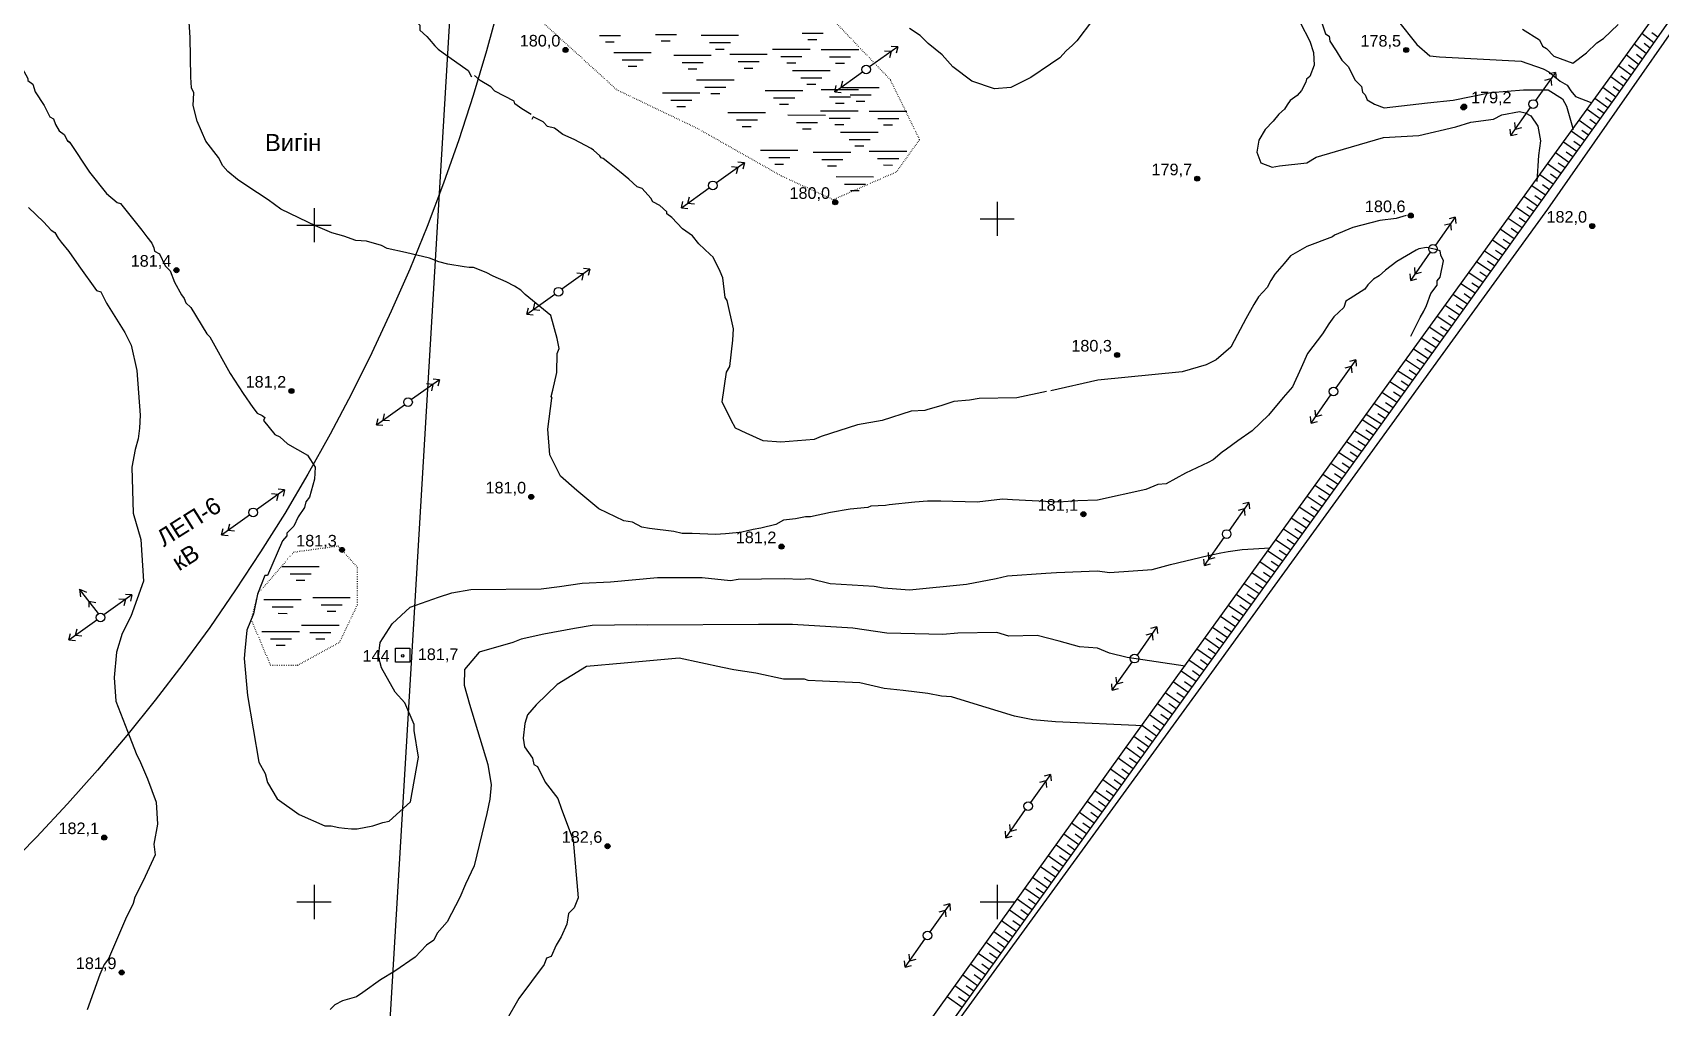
# Model space of a CAD drawing. Header units: millimetres. Extents: x 6127 to 9314, y 4730 to 7085.
# Drawn here: x 7517.6 to 7994.2, y 5369.1 to 5654.5 of the extents above; entities that cross this region are included whole.
import ezdxf

# ---------------------------------------------------------------- set-up
doc = ezdxf.new("R2010")
doc.units = ezdxf.units.MM
doc.header["$LTSCALE"] = 0.7
doc.linetypes.add('ACAD_ISO07W100', pattern=[3, 0, -3])
for name, color, linetype in [('болото', 84, 'Continuous'), ('відм', 14, 'Continuous'), ('горизонталі', 22, 'Continuous'), ('Откос', 7, 'Continuous'), ('чорн', 255, 'Continuous')]:
    doc.layers.add(name, color=color, linetype=linetype)
doc.styles.get("Standard").update_dxf_attribs({"font": 'arial.ttf'})

# ---------------------------------------------------------------- blocks, each defined once
blk = doc.blocks.new('1')
at = {"layer": 'чорн', "color": 7, "ltscale": 0.2, "transparency": 33554687}
for p, q in [((5601.51, 1990.78), (5598.6, 1986.67)), ((5594.99, 1981.51), (5597.87, 1985.63))]:
    blk.add_line(p, q, dxfattribs=at)
for points in [[(5601.51, 1990.78), (5600.59, 1990.54)], [(5601.51, 1990.78), (5601.59, 1989.83)], [(5600.83, 1989.82), (5599.91, 1989.58)], [(5600.83, 1989.82), (5600.92, 1988.87)], [(5595.66, 1982.47), (5595.57, 1983.42)], [(5594.99, 1981.51), (5594.9, 1982.46)], [(5594.99, 1981.51), (5595.9, 1981.75)], [(5595.66, 1982.47), (5596.58, 1982.71)]]:
    blk.add_lwpolyline(points, dxfattribs=at)
blk.add_circle((5598.25, 1986.14), 0.633, dxfattribs=at)

msp = doc.modelspace()

# ---------------------------------------------------------------- hatches: boundary and pattern name
at = {"layer": 'відм', "ltscale": 0.2}
h = msp.add_hatch(color=32, dxfattribs=at)
h.dxf.hatch_style = 1
h.paths.add_polyline_path([(7674.36, 5649.41, 1), (7672.89, 5649.41, 1)])
h = msp.add_hatch(color=32, dxfattribs=at)
h.dxf.hatch_style = 1
h.paths.add_polyline_path([(7920.49, 5649.39, 1), (7919.03, 5649.39, 1)])
h = msp.add_hatch(color=32, dxfattribs=at)
h.dxf.hatch_style = 1
h.paths.add_polyline_path([(7937.24, 5632.56, 1), (7935.77, 5632.56, 1)])
h = msp.add_hatch(color=32, dxfattribs=at)
h.dxf.hatch_style = 1
h.paths.add_polyline_path([(7937.42, 5632.81, 1), (7935.96, 5632.81, 1)])
h = msp.add_hatch(color=32, dxfattribs=at)
h.dxf.hatch_style = 1
h.paths.add_polyline_path([(7859.32, 5611.71, 1), (7857.86, 5611.72, 1)])
h = msp.add_hatch(color=32, dxfattribs=at)
h.dxf.hatch_style = 1
h.paths.add_polyline_path([(7753.33, 5604.82, 1), (7751.86, 5604.82, 1)])
h = msp.add_hatch(color=32, dxfattribs=at)
h.dxf.hatch_style = 1
h.paths.add_polyline_path([(7921.8, 5600.92, 1), (7920.34, 5600.92, 1)])
h = msp.add_hatch(color=32, dxfattribs=at)
h.dxf.hatch_style = 1
h.paths.add_polyline_path([(7974.97, 5597.84, 1), (7973.5, 5597.84, 1)])
h = msp.add_hatch(color=32, dxfattribs=at)
h.dxf.hatch_style = 1
h.paths.add_polyline_path([(7560.45, 5584.94, 1), (7558.98, 5584.94, 1)])
h = msp.add_hatch(color=32, dxfattribs=at)
h.dxf.hatch_style = 1
h.paths.add_polyline_path([(7835.85, 5560.11, 1), (7834.38, 5560.11, 1)])
h = msp.add_hatch(color=32, dxfattribs=at)
h.dxf.hatch_style = 1
h.paths.add_polyline_path([(7594.09, 5549.56, 1), (7592.63, 5549.56, 1)])
h = msp.add_hatch(color=32, dxfattribs=at)
h.dxf.hatch_style = 1
h.paths.add_polyline_path([(7664.34, 5518.57, 1), (7662.87, 5518.57, 1)])
h = msp.add_hatch(color=256, dxfattribs=at)
h.dxf.hatch_style = 1
h.paths.add_polyline_path([(7825.99, 5513.5, 1), (7824.52, 5513.5, 1)])
h = msp.add_hatch(color=32, dxfattribs=at)
h.dxf.hatch_style = 1
h.paths.add_polyline_path([(7608.9, 5503.06, 1), (7607.44, 5503.06, 1)])
h = msp.add_hatch(color=32, dxfattribs=at)
h.dxf.hatch_style = 1
h.paths.add_polyline_path([(7737.6, 5504.02, 1), (7736.14, 5504.02, 1)])
h = msp.add_hatch(color=32, dxfattribs=at)
h.dxf.hatch_style = 1
h.paths.add_polyline_path([(7539.31, 5418.84, 1), (7537.85, 5418.84, 1)])
h = msp.add_hatch(color=32, dxfattribs=at)
h.dxf.hatch_style = 1
h.paths.add_polyline_path([(7686.65, 5416.31, 1), (7685.18, 5416.31, 1)])
h = msp.add_hatch(color=32, dxfattribs=at)
h.dxf.hatch_style = 1
h.paths.add_polyline_path([(7544.4, 5379.35, 1), (7542.94, 5379.35, 1)])

# ---------------------------------------------------------------- linework, layer by layer
at = {"color": 1, "ltscale": 0.2, "transparency": 33554687}
msp.add_line((7645.44, 5754.16), (7607.72, 5124.38), dxfattribs=at)
at = {"color": 3, "ltscale": 0.2, "transparency": 33554687}
for centre, radius in [((7031.15, 6019.46), 550), ((7118.46, 5800.5), 553)]:
    msp.add_circle(centre, radius, dxfattribs=at)
at = {"layer": 'болото', "color": 0, "linetype": 'ACAD_ISO07W100', "lineweight": 25, "ltscale": 0.2}
for points in [[(7654.48, 5668.76), (7688.67, 5637.73), (7712.19, 5626.48), (7736.77, 5612.56), (7752, 5605.6), (7770.54, 5613.74), (7777.3, 5623.17), (7768.72, 5640.69), (7749.53, 5660.75), (7740.6, 5665.14), (7718.19, 5668.7), (7698.01, 5680.91), (7680.25, 5693.51), (7667.76, 5705.83), (7654.34, 5718.85), (7646.83, 5717.27), (7640.57, 5704.38), (7630.3, 5694.25), (7654.48, 5668.76)], [(7607.09, 5504.13), (7594, 5502.34), (7583.48, 5490.12), (7581.57, 5482.63), (7587.2, 5469.32), (7595.21, 5469.31), (7607.51, 5476.06), (7612.71, 5486.99), (7612.73, 5497.92), (7607.09, 5504.13)]]:
    msp.add_lwpolyline(points, dxfattribs=at)
at = {"layer": 'болото', "ltscale": 0.2}
for points in [[(7683.55, 5653.68), (7689.71, 5653.67)], [(7699.93, 5653.96), (7706.08, 5653.96)], [(7713.31, 5653.73), (7724.29, 5653.71)], [(7742.87, 5654.36), (7749.03, 5654.36)], [(7685.28, 5651.79), (7687.87, 5651.79)], [(7687.74, 5648.66), (7698.72, 5648.65)], [(7701.66, 5652.08), (7704.25, 5652.07)], [(7705.31, 5647.88), (7716.29, 5647.87)], [(7715.78, 5651.57), (7721.93, 5651.56)], [(7717.51, 5649.68), (7720.1, 5649.68)], [(7721.69, 5648.16), (7732.67, 5648.15)], [(7734.22, 5649.66), (7745.2, 5649.65)], [(7744.6, 5652.48), (7747.19, 5652.47)], [(7748.48, 5649.54), (7759.46, 5649.53)], [(7690.22, 5646.5), (7696.37, 5646.5)], [(7691.95, 5644.62), (7694.53, 5644.61)], [(7707.79, 5645.72), (7713.94, 5645.71)], [(7709.52, 5643.83), (7712.11, 5643.83)], [(7724.16, 5646), (7730.32, 5646)], [(7725.89, 5644.12), (7728.48, 5644.11)], [(7736.7, 5647.5), (7742.85, 5647.5)], [(7738.43, 5645.62), (7741.02, 5645.61)], [(7740.08, 5643.39), (7751.06, 5643.38)], [(7750.95, 5647.39), (7757.1, 5647.38)], [(7752.68, 5645.5), (7755.27, 5645.5)], [(7711.98, 5640.7), (7722.96, 5640.69)], [(7714.45, 5638.54), (7720.6, 5638.54)], [(7742.55, 5641.24), (7748.71, 5641.23)], [(7744.28, 5639.35), (7746.87, 5639.35)], [(7754.47, 5638.46), (7765.45, 5638.45)], [(7701.97, 5636.87), (7712.95, 5636.85)], [(7704.45, 5634.71), (7710.6, 5634.7)], [(7716.18, 5636.66), (7718.77, 5636.65)], [(7732.09, 5637.55), (7743.07, 5637.53)], [(7734.56, 5635.39), (7740.71, 5635.38)], [(7748.46, 5637.83), (7759.44, 5637.82)], [(7750.94, 5635.67), (7757.09, 5635.67)], [(7752.67, 5633.79), (7755.25, 5633.78)], [(7756.94, 5636.3), (7763.09, 5636.3)], [(7758.67, 5634.42), (7761.26, 5634.41)], [(7706.18, 5632.82), (7708.76, 5632.82)], [(7721.17, 5631.09), (7732.15, 5631.07)], [(7723.64, 5628.93), (7729.8, 5628.92)], [(7736.29, 5633.5), (7738.88, 5633.5)], [(7738.75, 5630.37), (7749.73, 5630.36)], [(7748.29, 5631.6), (7759.27, 5631.59)], [(7750.77, 5629.44), (7756.92, 5629.44)], [(7762.55, 5631.48), (7773.52, 5631.47)], [(7765.02, 5629.33), (7771.17, 5629.32)], [(7725.38, 5627.04), (7727.96, 5627.04)], [(7741.22, 5628.21), (7747.38, 5628.2)], [(7742.96, 5626.33), (7745.54, 5626.32)], [(7752.5, 5627.56), (7755.08, 5627.55)], [(7754.15, 5625.33), (7765.13, 5625.32)], [(7766.75, 5627.44), (7769.34, 5627.44)], [(7730.69, 5620.05), (7741.67, 5620.03)], [(7746.16, 5619.49), (7757.14, 5619.47)], [(7756.62, 5623.18), (7762.78, 5623.17)], [(7758.35, 5621.29), (7760.94, 5621.29)], [(7762.53, 5619.77), (7773.51, 5619.76)], [(7733.16, 5617.89), (7739.32, 5617.88)], [(7734.9, 5616), (7737.48, 5616)], [(7748.63, 5617.33), (7754.78, 5617.32)], [(7750.36, 5615.44), (7752.95, 5615.44)], [(7765, 5617.61), (7771.16, 5617.61)], [(7766.74, 5615.73), (7769.32, 5615.72)], [(7752.82, 5612.31), (7763.8, 5612.3)], [(7755.29, 5610.15), (7761.45, 5610.14)], [(7757.02, 5608.26), (7759.61, 5608.26)], [(7590.52, 5498.23), (7601.5, 5498.22)], [(7592.99, 5496.08), (7599.14, 5496.07)], [(7594.72, 5494.19), (7597.31, 5494.19)], [(7585.29, 5488.53), (7596.27, 5488.52)], [(7587.76, 5486.37), (7593.92, 5486.37)], [(7599.61, 5489.13), (7610.59, 5489.11)], [(7602.08, 5486.97), (7608.24, 5486.96)], [(7589.49, 5484.49), (7592.08, 5484.48)], [(7596.33, 5481.06), (7607.31, 5481.04)], [(7603.82, 5485.08), (7606.4, 5485.08)], [(7584.73, 5479.2), (7595.71, 5479.19)], [(7587.2, 5477.05), (7593.36, 5477.04)], [(7598.8, 5478.9), (7604.95, 5478.89)], [(7600.53, 5477.01), (7603.12, 5477.01)], [(7588.94, 5475.16), (7591.52, 5475.16)]]:
    msp.add_lwpolyline(points, dxfattribs=at)
at = {"layer": 'відм', "color": 32, "ltscale": 0.2}
for centre in [(7673.62, 5649.41), (7919.76, 5649.39), (7936.51, 5632.56), (7936.69, 5632.81), (7858.59, 5611.72), (7752.59, 5604.82), (7921.07, 5600.92), (7974.24, 5597.84), (7559.72, 5584.94), (7835.11, 5560.11), (7593.36, 5549.56), (7663.6, 5518.57), (7608.17, 5503.06), (7736.87, 5504.02), (7538.58, 5418.84), (7685.92, 5416.31), (7543.67, 5379.35)]:
    msp.add_circle(centre, 0.733, dxfattribs=at)
at = {"layer": 'відм', "color": 7, "ltscale": 0.2}
msp.add_circle((7825.25, 5513.5), 0.733, dxfattribs=at)
at = {"layer": 'горизонталі', "color": 32}
for points in [[(7611.33, 5702.55), (7617.34, 5685.74), (7619.39, 5678.27), (7622.08, 5672.45), (7622.39, 5671.1), (7623.53, 5669.96), (7627.05, 5660.41), (7628.09, 5660.21), (7628.71, 5658.75), (7630.99, 5656.67), (7630.98, 5655.22), (7633.06, 5653.35), (7633.68, 5652.52), (7635.34, 5650.65), (7636.37, 5649.61), (7637.82, 5648.57), (7645.08, 5643.38), (7646.11, 5641.51)], [(7669.45, 5547.91), (7669.87, 5549.77), (7671.12, 5554.96), (7671.13, 5560.56), (7671.75, 5562.01), (7671.13, 5564.92), (7669.35, 5571.63), (7661.81, 5577.79), (7660.57, 5579.04), (7658.7, 5580.29), (7656.21, 5581.54), (7652.48, 5583.2), (7650.4, 5584.24), (7646.67, 5585.7), (7645.43, 5585.7), (7643.97, 5585.91), (7639.2, 5586.74), (7636.51, 5587.37), (7633.81, 5588.41), (7626.76, 5590.08), (7621.37, 5591.33), (7619.71, 5592.16), (7615.35, 5593.41), (7612.24, 5593.62), (7608.71, 5594.87), (7605.19, 5595.91), (7600.37, 5597.93), (7598.14, 5599.03), (7590.26, 5602.78), (7586.52, 5605.48), (7580.3, 5609.64), (7577.61, 5611.51), (7574.71, 5613.79), (7573.26, 5615.45), (7572.02, 5617.94), (7568.29, 5622.72), (7565.8, 5628.53), (7564.56, 5633.1), (7564.78, 5636.83), (7564.15, 5638.29), (7563.95, 5641.4), (7563.76, 5653.02), (7563.15, 5662.15)], [(7827.89, 5658.1), (7823.32, 5652.09), (7822.07, 5650.85), (7820.2, 5649.19), (7818.33, 5647.12), (7815.63, 5645.25), (7809.82, 5641.32), (7804.01, 5638.42), (7799.23, 5638.01), (7792.6, 5640.3), (7787, 5644.46), (7783.89, 5647.99), (7779.75, 5651.31), (7777.47, 5653.6), (7774.36, 5655.68)], [(7888.68, 5657.41), (7891.58, 5652.01), (7892.61, 5648.69), (7892.82, 5644.95), (7891.57, 5641.64), (7890.53, 5640.81), (7890.32, 5639.98), (7889.07, 5637.49), (7887.83, 5636.04), (7885.75, 5634.59), (7884.92, 5633.34), (7884.09, 5632.1), (7882.43, 5630.65), (7880.76, 5628.58), (7878.48, 5626.09), (7876.61, 5622.98), (7875.98, 5619.45), (7877.22, 5616.34), (7880.54, 5615.09), (7882.62, 5615.5), (7890.71, 5616.32), (7893.41, 5617.98), (7899.01, 5619.63), (7913.13, 5623.77), (7923.5, 5624.38), (7934.29, 5626.85), (7938.65, 5628.3), (7945.29, 5629.12), (7947.78, 5630.37), (7952.97, 5631.4), (7954.63, 5630.98), (7956.29, 5630.15), (7958.29, 5627.07), (7959.06, 5622.78), (7958.45, 5618.53), (7957.97, 5610.9)], [(7894.29, 5659.68), (7896.15, 5654.08), (7897.18, 5653.46), (7897.39, 5652), (7899.25, 5649.1), (7900.91, 5646.4), (7902.78, 5644.53), (7904.85, 5640.58), (7906.71, 5638.71), (7906.92, 5637.05), (7907.75, 5636.22), (7908.37, 5634.77), (7910.44, 5633.52), (7913.34, 5632.48), (7925.98, 5633.89), (7933.46, 5634.73), (7944.5, 5636.97), (7954.05, 5637.77), (7961.34, 5637.76), (7965.54, 5635.13), (7966.68, 5632.98), (7968.65, 5626.1)], [(7917.11, 5658.2), (7922.88, 5651), (7926.66, 5647.7), (7929.55, 5647.4), (7953.4, 5646.13), (7959.83, 5643.84), (7961.49, 5643.01), (7964.81, 5640.31), (7966.88, 5639.06), (7967.92, 5637.4), (7969.37, 5635.74), (7974.13, 5633.89)], [(7507.32, 5654.54), (7510.22, 5651.84), (7510.64, 5650.38), (7512.3, 5648.93), (7512.29, 5647.89), (7513.95, 5645.19), (7516.23, 5641.04), (7516.23, 5640.42), (7517.68, 5639.38), (7518.3, 5637.1), (7520.99, 5633.15), (7522.65, 5629.83), (7523.68, 5629.21), (7524.31, 5627.54), (7525.34, 5625.68), (7526.79, 5624.64), (7527.83, 5622.77), (7528.45, 5622.35), (7527.83, 5622.77)], [(7953.83, 5655.46), (7958.81, 5652.35), (7959.63, 5650.48), (7960.88, 5649.85), (7962.95, 5647.57), (7968.55, 5645.49), (7972.5, 5648.6), (7975.61, 5651.5), (7977.48, 5652.74), (7981.84, 5656.88)], [(7814.48, 5549.4), (7805.77, 5547.54), (7794.77, 5547.34), (7791.86, 5546.93), (7787.3, 5546.52), (7783.77, 5545.28), (7779.41, 5544.04), (7778.79, 5543.84), (7774.85, 5543.63), (7766.34, 5540.95), (7759.07, 5539.71), (7748.49, 5536.2), (7746.41, 5535.37), (7736.66, 5534.55), (7731.47, 5534.97), (7726.5, 5537.26), (7723.39, 5538.71), (7722.14, 5541), (7719.45, 5546.4), (7720.71, 5555.11), (7721.75, 5556.77), (7722.59, 5564.44), (7722.8, 5567.76), (7720.94, 5576.06), (7720.32, 5576.9), (7719.7, 5582.71), (7718.87, 5584.57), (7716.8, 5588.73), (7715.98, 5589.56), (7712.66, 5592.67), (7710.8, 5594.96), (7707.89, 5597.04), (7704.78, 5600.36), (7703.33, 5601.4), (7703.33, 5602.02), (7701.26, 5603.89), (7699.19, 5604.93), (7698.57, 5605.97), (7696.08, 5608.88), (7694.63, 5609.29), (7692.14, 5611.58), (7689.45, 5613.86), (7686.54, 5616.15), (7684.68, 5617.6), (7684.06, 5617.81), (7683.64, 5618.44), (7681.78, 5620.1), (7681.15, 5620.51), (7676.18, 5623.22), (7672.86, 5624.67), (7670.37, 5626.54), (7668.3, 5626.96), (7667.06, 5628.41), (7664.15, 5629.87), (7663.74, 5629.04)], [(7528.45, 5622.35), (7534.25, 5613.63), (7539.22, 5607.4), (7542.33, 5604.7), (7543.37, 5604.49), (7549.58, 5596.6), (7551.03, 5594.73), (7552.48, 5592.86), (7553.07, 5591.45), (7553.28, 5590.49), (7554.76, 5589.75), (7556.42, 5586.22), (7557.87, 5584.76), (7559.11, 5581.44), (7561.18, 5577.71), (7562.01, 5576.67), (7562.42, 5575.42), (7563.87, 5573.97), (7568.63, 5566.28), (7569.46, 5565.45), (7575.47, 5554.66), (7579.2, 5548.84), (7582.1, 5544.69), (7583.34, 5543.03), (7584.79, 5542.41), (7585.62, 5541.78), (7585.2, 5540.95), (7588.52, 5536.8), (7589.97, 5536.17), (7592.25, 5534.1), (7598.06, 5530.77), (7600.33, 5527.24), (7600.12, 5523.71), (7598.66, 5518.53), (7597.62, 5517.08), (7597.21, 5515.42), (7595.34, 5512.72), (7594.09, 5510.03), (7592.01, 5507.95), (7592.01, 5507.12), (7590.76, 5505.67), (7586.39, 5495.51), (7585.56, 5495.51), (7583.48, 5490.12), (7582.23, 5484.31), (7580.36, 5479.54), (7579.73, 5473.53), (7579.52, 5471.24), (7580.54, 5460.45), (7583.84, 5440.95), (7585.7, 5437.62), (7586.32, 5434.93), (7589.22, 5430.15), (7595.65, 5425.58), (7603.11, 5422.25), (7604.98, 5422.25), (7607.26, 5421.83), (7608.92, 5421.62), (7611, 5421.41), (7612.66, 5421.41), (7617.22, 5422.23), (7620.13, 5423.27), (7622, 5423.68), (7628.22, 5429.28), (7630.53, 5442.34), (7629.29, 5450.23), (7629.29, 5451.89), (7626.6, 5458.32), (7623.7, 5461.44), (7619.77, 5468.5), (7618.85, 5471.85), (7619.36, 5475.97), (7622.9, 5481.36), (7628.09, 5486.33), (7636.39, 5489.23), (7640.33, 5490.47), (7645.94, 5491.5), (7666.48, 5491.68), (7671.87, 5492.3), (7678.52, 5493.33), (7686.82, 5493.73), (7700.51, 5494.96), (7709.43, 5494.95), (7713.58, 5494.95), (7721.88, 5494.11), (7724.16, 5494.52), (7737.86, 5494.71), (7742.42, 5494.5), (7745.12, 5494.7), (7751.13, 5493.24), (7764, 5492.4), (7766.69, 5491.98), (7774.37, 5491.35), (7790.97, 5492.99), (7799.69, 5494.64), (7803.01, 5495.46), (7814.21, 5496.28), (7817.33, 5496.48), (7829.36, 5496.89), (7832.89, 5496.47), (7845.34, 5497.28), (7850.73, 5498.73), (7861.73, 5501.41), (7865.47, 5502.24), (7867.67, 5502.62), (7871.75, 5503.15), (7879.9, 5503.61)], [(7516.39, 5603.28), (7520.74, 5599.12), (7523.02, 5596.63), (7524.06, 5596.01), (7525.1, 5594.35), (7525.92, 5593.1), (7528.2, 5590.4), (7531.1, 5586.25), (7536.28, 5578.98), (7537.53, 5578.56), (7539.18, 5575.24), (7544.57, 5566.73), (7546.43, 5562.99), (7548.08, 5555.52), (7549.1, 5542.45), (7548.89, 5538.71), (7548.47, 5535.6), (7547.64, 5532.49), (7546.6, 5527.3), (7546.99, 5513.82), (7549.27, 5506.14), (7550.08, 5493.89), (7546.34, 5483.52), (7543.84, 5478.55), (7542.17, 5473.16), (7541.48, 5465.74), (7541.95, 5458.73), (7546.09, 5448.25), (7547.95, 5443.48), (7549.19, 5440.78), (7551.26, 5436.01), (7553.74, 5429.16), (7554.15, 5422.72), (7553.1, 5416.91), (7553.52, 5413.8), (7549.98, 5406.13), (7547.48, 5401.36), (7547.07, 5399.49), (7544.78, 5394.93), (7539.79, 5383.32), (7538.54, 5381.66), (7537.29, 5378.76), (7533.54, 5368.39)], [(7919.74, 5600.94), (7916.83, 5600.11), (7912.06, 5599.49), (7904.17, 5597.43), (7898.78, 5595.15), (7898.15, 5594.74), (7890.68, 5591.84), (7885.9, 5589.15), (7884.03, 5586.87), (7881.33, 5583.76), (7880.09, 5581.89), (7879.05, 5579.82), (7876.55, 5577.13), (7875.1, 5574.85), (7872.81, 5570.7), (7870.32, 5566.14), (7868.44, 5562.4), (7864.08, 5558.67), (7861.18, 5557.23), (7854.12, 5555.16), (7829.43, 5552.7), (7815.73, 5549.6)], [(7921.15, 5565.66), (7923.85, 5571.05), (7924.89, 5572.92), (7925.72, 5574.58), (7926.97, 5578.1), (7928.84, 5580.59), (7928.85, 5581.84), (7929.68, 5582.87), (7930.72, 5587.64), (7929.89, 5589.31), (7929.69, 5590.55), (7928.44, 5590.97), (7927.59, 5591.2), (7925.74, 5591.59), (7923.46, 5591.18), (7922.63, 5590.77), (7917.03, 5587.45), (7913.7, 5584.97), (7911.83, 5583.31), (7910.17, 5582.27), (7908.51, 5580.62), (7907.68, 5579.37), (7903.32, 5576.68), (7902.07, 5575.85), (7901.45, 5573.98), (7898.54, 5571.29), (7897.09, 5569.22), (7895.21, 5566.32), (7890.85, 5560.51), (7888.98, 5556.36), (7886.48, 5550.76), (7883.78, 5547.66), (7879.42, 5542.47), (7874.64, 5537.91), (7870.49, 5535.01), (7867.16, 5532.53), (7865.92, 5531.7), (7863.22, 5529.42), (7861.77, 5528.59), (7855.12, 5525.49), (7849.52, 5522.38), (7847.03, 5522.18), (7843.5, 5520.73), (7829.39, 5517.63), (7823.58, 5517.43), (7817.97, 5517.02), (7804.49, 5517.66), (7801.58, 5517.87), (7794.11, 5517.05), (7783.53, 5517.27), (7779.59, 5517.28), (7775.85, 5517.07), (7768.38, 5516.25), (7767.35, 5516.05), (7762.99, 5515.84), (7762.16, 5515.43), (7756.97, 5515.02), (7751.16, 5513.99), (7745.35, 5512.75), (7743.9, 5512.76), (7740.99, 5512.14), (7737.46, 5511.73), (7735.18, 5510.48), (7730.82, 5509.45), (7728.54, 5509.04), (7725.22, 5508.21), (7723.56, 5508.01), (7720.44, 5507.8), (7717.54, 5507.6), (7710.69, 5507.81), (7707.79, 5507.82), (7705.3, 5508.44), (7698.25, 5509.28), (7695.96, 5509.7), (7693.27, 5511.15), (7690.66, 5511.57), (7683.34, 5515.11), (7676.91, 5520.42), (7672.16, 5524.68), (7669.02, 5530.89), (7668.4, 5538.36), (7669.66, 5547.49), (7669.45, 5547.91), (7669.66, 5547.49)], [(7855, 5469.01), (7838.05, 5471.56), (7832.86, 5472.81), (7829.33, 5474.27), (7824.15, 5474.69), (7818.13, 5476.36), (7811.7, 5478.03), (7803.4, 5477.83), (7799.88, 5478.87), (7788.46, 5478.68), (7784.11, 5478.27), (7767.72, 5478.7), (7757.76, 5480.16), (7740.12, 5481.22), (7730.16, 5481.23), (7697.59, 5481.06), (7694.48, 5481.07), (7681.41, 5480.88), (7676.22, 5480.05), (7667.29, 5478.4), (7660.65, 5476.96), (7658.16, 5475.92), (7648.32, 5473.16), (7644.05, 5468.07), (7643.97, 5463.49), (7645.48, 5457.89), (7650.86, 5440.25), (7651.89, 5434.23), (7651.47, 5430.08), (7650.63, 5425.93), (7646.88, 5410.58), (7644.38, 5405.19), (7642.72, 5401.25), (7638.98, 5394.2), (7636.07, 5390.88), (7635.03, 5388.81), (7632.95, 5387.36), (7629.63, 5383.83), (7623.61, 5379.69), (7619.45, 5377.21), (7614.26, 5373.48), (7612.39, 5372.24), (7608.34, 5371.02), (7606.06, 5369.87), (7604.71, 5368.51)], [(7842.74, 5451.57), (7817.07, 5452.71), (7810.43, 5453.34), (7805.03, 5454.38), (7791.97, 5458.34), (7786.58, 5460), (7783.67, 5460.21), (7779.73, 5461.05), (7772.47, 5461.89), (7766.87, 5462.52), (7759.81, 5464.18), (7748.82, 5464.61), (7744.67, 5464.83), (7743.63, 5465.24), (7737.41, 5465.25), (7729.32, 5466.92), (7722.89, 5467.96), (7719.57, 5468.59), (7706.85, 5471.35), (7690.77, 5469.87), (7679.78, 5468.88), (7671.22, 5463.67), (7664.99, 5457.66), (7662.49, 5454.76), (7661.66, 5452.27), (7661.24, 5447.91), (7661.65, 5445.42), (7663.93, 5442.1), (7664.34, 5440.23), (7665.38, 5439.61), (7667.66, 5435.04), (7671.39, 5430.26), (7672.42, 5427.15), (7675.85, 5418.06), (7677.37, 5401.21), (7676.12, 5398.3), (7674.46, 5396.65), (7674.04, 5393.53), (7672.38, 5389.8), (7670.92, 5387.31), (7669.46, 5383.99), (7668.01, 5383.58), (7667.39, 5381.72), (7659.91, 5371.76), (7656.16, 5365.13)]]:
    msp.add_lwpolyline(points, dxfattribs=at)
at = {"layer": 'горизонталі', "color": 22}
msp.add_lwpolyline([(7663.53, 5630.49), (7660.84, 5632.16), (7658.76, 5633.61), (7658.56, 5634.44), (7652.96, 5637.35), (7651.71, 5638.6), (7648.6, 5640.47), (7646.95, 5641.92)], dxfattribs=at)
at = {"layer": 'Откос', "color": 7, "ltscale": 0.15}
for p, q in [((7992.27, 5651.52), (7988.79, 5654.23)), ((7993.39, 5653.11), (7991.67, 5654.46)), ((7987.81, 5645.16), (7984.21, 5647.88)), ((7990.04, 5648.34), (7986.5, 5651.06)), ((7988.92, 5646.75), (7987.14, 5648.11)), ((7991.16, 5649.93), (7989.4, 5651.29)), ((7985.58, 5641.98), (7981.92, 5644.71)), ((7986.69, 5643.57), (7984.88, 5644.94)), ((7981.11, 5635.63), (7977.33, 5638.37)), ((7981.11, 5635.63), (7977.33, 5638.37)), ((7983.34, 5638.81), (7979.62, 5641.54)), ((7982.23, 5637.22), (7980.35, 5638.59)), ((7984.46, 5640.39), (7982.61, 5641.76)), ((7978.82, 5632.44), (7975.02, 5635.18)), ((7979.97, 5634.03), (7978.07, 5635.4)), ((7974.25, 5626.05), (7970.4, 5628.8)), ((7976.54, 5629.24), (7972.71, 5631.99)), ((7975.39, 5627.65), (7973.47, 5629.02)), ((7977.68, 5630.84), (7975.77, 5632.21)), ((7971.96, 5622.86), (7968.09, 5625.61)), ((7973.11, 5624.45), (7971.17, 5625.83)), ((7969.68, 5619.66), (7965.78, 5622.42)), ((7968.53, 5618.07), (7966.58, 5619.45)), ((7970.82, 5621.26), (7968.88, 5622.64)), ((7965.1, 5613.28), (7961.15, 5616.05)), ((7967.39, 5616.47), (7963.47, 5619.24)), ((7966.25, 5614.87), (7964.28, 5616.26)), ((7962.82, 5610.08), (7958.84, 5612.86)), ((7961.67, 5608.49), (7959.68, 5609.88)), ((7963.96, 5611.68), (7961.98, 5613.07)), ((7958.24, 5603.7), (7954.22, 5606.48)), ((7960.53, 5606.89), (7956.53, 5609.67)), ((7959.39, 5605.3), (7957.38, 5606.68)), ((7955.96, 5600.51), (7951.91, 5603.29)), ((7954.81, 5598.91), (7952.78, 5600.3)), ((7957.1, 5602.1), (7955.08, 5603.49)), ((7951.38, 5594.12), (7947.29, 5596.91)), ((7953.67, 5597.31), (7949.6, 5600.1)), ((7952.53, 5595.72), (7950.49, 5597.11)), ((7949.1, 5590.93), (7944.98, 5593.72)), ((7947.95, 5589.33), (7945.89, 5590.73)), ((7950.24, 5592.52), (7948.19, 5593.92)), ((7944.52, 5584.54), (7940.36, 5587.35)), ((7946.81, 5587.73), (7942.67, 5590.54)), ((7945.67, 5586.14), (7943.59, 5587.54)), ((7942.24, 5581.35), (7938.05, 5584.16)), ((7941.09, 5579.75), (7938.99, 5581.16)), ((7943.38, 5582.95), (7941.29, 5584.35)), ((7937.66, 5574.96), (7933.43, 5577.78)), ((7939.95, 5578.16), (7935.74, 5580.97)), ((7938.81, 5576.56), (7936.69, 5577.97)), ((7935.38, 5571.77), (7931.12, 5574.59)), ((7936.52, 5573.37), (7934.4, 5574.78)), ((7930.8, 5565.38), (7926.49, 5568.21)), ((7933.09, 5568.58), (7928.81, 5571.4)), ((7931.95, 5566.98), (7929.8, 5568.39)), ((7934.23, 5570.17), (7932.1, 5571.59)), ((7928.52, 5562.19), (7924.18, 5565.03)), ((7929.66, 5563.79), (7927.5, 5565.2)), ((7923.94, 5555.81), (7919.56, 5558.65)), ((7926.23, 5559), (7921.87, 5561.84)), ((7925.09, 5557.4), (7922.9, 5558.82)), ((7927.37, 5560.59), (7925.2, 5562.01)), ((7921.66, 5552.61), (7917.25, 5555.46)), ((7922.8, 5554.21), (7920.6, 5555.63)), ((7917.08, 5546.23), (7912.63, 5549.08)), ((7919.37, 5549.42), (7914.94, 5552.27)), ((7918.23, 5547.82), (7916.01, 5549.25)), ((7920.51, 5551.02), (7918.3, 5552.44)), ((7914.8, 5543.03), (7910.32, 5545.89)), ((7915.94, 5544.63), (7913.71, 5546.06)), ((7911.35, 5538.24), (7906.86, 5541.11)), ((7912.51, 5539.84), (7908.01, 5542.7)), ((7912.51, 5539.84), (7910.26, 5541.27)), ((7913.65, 5541.44), (7911.41, 5542.87)), ((7906.73, 5531.83), (7902.25, 5534.71)), ((7909.04, 5535.03), (7904.55, 5537.91)), ((7907.89, 5533.43), (7905.64, 5534.87)), ((7910.2, 5536.64), (7907.95, 5538.07)), ((7904.42, 5528.62), (7899.94, 5531.52)), ((7905.58, 5530.22), (7903.34, 5531.67)), ((7899.8, 5522.21), (7895.33, 5525.12)), ((7902.11, 5525.42), (7897.64, 5528.32)), ((7900.96, 5523.81), (7898.72, 5525.27)), ((7903.27, 5527.02), (7901.03, 5528.47)), ((7897.49, 5519), (7893.02, 5521.93)), ((7898.65, 5520.61), (7896.41, 5522.07)), ((7892.87, 5512.59), (7888.41, 5515.54)), ((7895.18, 5515.8), (7890.72, 5518.73)), ((7894.03, 5514.2), (7891.8, 5515.66)), ((7896.34, 5517.4), (7894.1, 5518.87)), ((7890.56, 5509.39), (7886.11, 5512.34)), ((7891.72, 5510.99), (7889.49, 5512.46)), ((7885.94, 5502.98), (7881.5, 5505.95)), ((7888.25, 5506.18), (7883.8, 5509.14)), ((7887.1, 5504.58), (7884.87, 5506.06)), ((7889.41, 5507.78), (7887.18, 5509.26)), ((7883.63, 5499.77), (7879.19, 5502.75)), ((7884.79, 5501.37), (7882.57, 5502.86)), ((7879.01, 5493.36), (7874.58, 5496.36)), ((7881.32, 5496.56), (7876.89, 5499.55)), ((7880.17, 5494.96), (7877.95, 5496.46)), ((7882.48, 5498.17), (7880.26, 5499.66)), ((7876.7, 5490.15), (7872.28, 5493.16)), ((7877.86, 5491.76), (7875.64, 5493.26)), ((7872.08, 5483.74), (7867.67, 5486.77)), ((7874.39, 5486.95), (7869.97, 5489.97)), ((7873.24, 5485.34), (7871.03, 5486.86)), ((7875.55, 5488.55), (7873.33, 5490.06)), ((7869.77, 5480.54), (7865.36, 5483.57)), ((7870.93, 5482.14), (7868.72, 5483.65)), ((7865.15, 5474.12), (7860.75, 5477.18)), ((7867.46, 5477.33), (7863.05, 5480.38)), ((7866.31, 5475.73), (7864.1, 5477.25)), ((7868.62, 5478.93), (7866.41, 5480.45)), ((7862.84, 5470.92), (7858.44, 5473.98)), ((7864, 5472.52), (7861.8, 5474.05)), ((7858.22, 5464.51), (7853.83, 5467.59)), ((7860.53, 5467.71), (7856.14, 5470.79)), ((7859.37, 5466.11), (7857.18, 5467.65)), ((7861.68, 5469.32), (7859.49, 5470.85)), ((7855.91, 5461.3), (7851.53, 5464.4)), ((7857.06, 5462.9), (7854.87, 5464.45)), ((7851.29, 5454.89), (7846.92, 5458)), ((7853.6, 5458.1), (7849.22, 5461.2)), ((7852.44, 5456.49), (7850.26, 5458.05)), ((7854.75, 5459.7), (7852.56, 5461.25)), ((7848.98, 5451.68), (7844.61, 5454.81)), ((7850.13, 5453.29), (7847.95, 5454.85)), ((7844.36, 5445.27), (7840, 5448.41)), ((7844.36, 5445.27), (7840, 5448.41)), ((7846.67, 5448.48), (7842.31, 5451.61)), ((7845.51, 5446.88), (7843.33, 5448.44)), ((7847.82, 5450.08), (7845.64, 5451.65)), ((7842.08, 5442.1), (7837.72, 5445.24)), ((7843.22, 5443.69), (7841.04, 5445.26)), ((7837.53, 5435.76), (7833.17, 5438.89)), ((7839.81, 5438.93), (7835.45, 5442.06)), ((7838.67, 5437.34), (7836.49, 5438.91)), ((7840.94, 5440.51), (7838.76, 5442.08)), ((7835.25, 5432.58), (7830.89, 5435.71)), ((7836.39, 5434.17), (7834.21, 5435.74)), ((7830.7, 5426.24), (7826.34, 5429.36)), ((7832.98, 5429.41), (7828.61, 5432.54)), ((7831.84, 5427.82), (7829.66, 5429.39)), ((7834.11, 5431), (7831.93, 5432.56)), ((7828.42, 5423.07), (7824.06, 5426.19)), ((7829.56, 5424.65), (7827.38, 5426.21)), ((7823.87, 5416.72), (7819.5, 5419.84)), ((7826.15, 5419.89), (7821.78, 5423.01)), ((7825.01, 5418.31), (7822.82, 5419.87)), ((7827.28, 5421.48), (7825.1, 5423.04)), ((7821.59, 5413.55), (7817.23, 5416.66)), ((7822.73, 5415.14), (7820.55, 5416.69)), ((7817.04, 5407.2), (7812.67, 5410.31)), ((7819.32, 5410.38), (7814.95, 5413.49)), ((7818.18, 5408.79), (7815.99, 5410.35)), ((7820.45, 5411.96), (7818.27, 5413.52)), ((7814.76, 5404.03), (7810.39, 5407.14)), ((7815.9, 5405.62), (7813.72, 5407.17)), ((7810.21, 5397.69), (7805.84, 5400.79)), ((7812.49, 5400.86), (7808.12, 5403.96)), ((7811.35, 5399.27), (7809.16, 5400.83)), ((7813.62, 5402.45), (7811.44, 5404)), ((7807.93, 5394.52), (7803.56, 5397.61)), ((7809.07, 5396.1), (7806.89, 5397.65)), ((7803.38, 5388.17), (7799.01, 5391.26)), ((7805.66, 5391.34), (7801.28, 5394.44)), ((7804.52, 5389.76), (7802.33, 5391.3)), ((7806.79, 5392.93), (7804.61, 5394.48)), ((7801.1, 5385), (7796.73, 5388.09)), ((7802.24, 5386.58), (7800.05, 5388.13)), ((7796.55, 5378.65), (7792.17, 5381.74)), ((7798.83, 5381.83), (7794.45, 5384.91)), ((7797.69, 5380.24), (7795.5, 5381.78)), ((7799.96, 5383.41), (7797.78, 5384.96)), ((7794.27, 5375.48), (7789.9, 5378.56)), ((7795.41, 5377.07), (7793.22, 5378.61)), ((7789.72, 5369.14), (7785.34, 5372.21)), ((7792, 5372.31), (7787.62, 5375.39)), ((7790.86, 5370.72), (7788.67, 5372.26)), ((7793.13, 5373.89), (7790.95, 5375.44))]:
    msp.add_line(p, q, dxfattribs=at)
at = {"layer": 'чорн', "color": 7, "ltscale": 0.15}
for p, q in [((7977.33, 5638.37), (8011.73, 5685.95)), ((7981.11, 5635.63), (8014.6, 5683.3)), ((7908.01, 5542.7), (7977.33, 5638.37)), ((7912.51, 5539.84), (7981.11, 5635.63)), ((7840, 5448.41), (7908.01, 5542.7)), ((7844.36, 5445.27), (7912.51, 5539.84)), ((7771.68, 5353.16), (7840, 5448.41)), ((7776.06, 5350.1), (7844.36, 5445.27))]:
    msp.add_line(p, q, dxfattribs=at)
at = {"layer": 'чорн', "color": 7, "ltscale": 0.2, "transparency": 33554687}
for p, q in [((7799.99, 5604.99), (7799.99, 5594.99)), ((7599.99, 5603.11), (7599.99, 5593.11)), ((7594.99, 5598.11), (7604.99, 5598.11)), ((7594.99, 5598.11), (7599.99, 5598.11)), ((7794.99, 5599.99), (7804.99, 5599.99)), ((7599.99, 5404.99), (7599.99, 5394.99)), ((7799.99, 5404.99), (7799.99, 5394.99)), ((7594.99, 5399.99), (7604.99, 5399.99)), ((7594.99, 5399.99), (7594.99, 5399.99)), ((7594.99, 5399.99), (7599.99, 5399.99)), ((7794.99, 5399.99), (7804.99, 5399.99))]:
    msp.add_line(p, q, dxfattribs=at)
at = {"layer": 'чорн', "ltscale": 0.2, "transparency": 33554687}
for p, q in [((7594.99, 5598.11), (7594.99, 5598.11)), ((7794.99, 5599.99), (7794.99, 5599.99)), ((7794.99, 5599.99), (7799.99, 5599.99)), ((7794.99, 5399.99), (7794.99, 5399.99)), ((7794.99, 5399.99), (7799.99, 5399.99))]:
    msp.add_line(p, q, dxfattribs=at)
at = {"layer": 'чорн', "color": 7, "ltscale": 0.15}
msp.add_lwpolyline([(8254.45, 6016.35), (8163.86, 5892.28), (8132.76, 5847.99), (8022.74, 5691.08), (7961.1, 5602.83), (7861.97, 5466.04), (7739.96, 5298.58), (7613.18, 5126.02)], dxfattribs=at)
at = {"layer": 'чорн', "color": 7, "ltscale": 0.2}
for points in [[(7536.89, 5484.4), (7531.28, 5491.56), (7533.42, 5490.71)], [(7531.28, 5491.56), (7531.65, 5489.27)], [(7534.03, 5488.05), (7536.07, 5487.64)], [(7534.03, 5488.05), (7534.03, 5486.24)]]:
    msp.add_lwpolyline(points, dxfattribs=at)
msp.add_lwpolyline([(7623.85, 5474.33), (7628.02, 5474.33), (7628.02, 5470.19), (7623.85, 5470.19)], close=True, dxfattribs=at)
msp.add_circle((7625.97, 5472.04), 0.352, dxfattribs=at)

# ---------------------------------------------------------------- block references
at = {"layer": 'чорн', "xscale": 2, "yscale": 2, "zscale": 2}
for p, rotation in [((-4118.57, 5610.03), 340.6287930735733), ((-3244.23, 1674.48), 359.9325200354603), ((-4163.45, 5576.09), 340.6287930735733), ((-3273.57, 1632.1), 359.9325200354603), ((-4208.69, 5544.96), 340.6287930735733), ((-3302.71, 1590.33), 359.9325200354603), ((-4252.71, 5512.6), 340.6287930735733), ((-4298.06, 5480.36), 340.6287930735733), ((-3333.98, 1548.61), 359.9325200354603), ((-4342.75, 5449.59), 340.6287930735733)]:
    msp.add_blockref('1', p, dxfattribs=dict(at, rotation=rotation))
at = {"layer": 'чорн', "color": 7, "xscale": 2, "yscale": 2, "zscale": 2}
for p, rotation in [((-3360.93, 1512.13), 359.9325200354603), ((-3392.07, 1468.96), 359.9325200354603), ((-3417.64, 1419.92), 359.989455033249)]:
    msp.add_blockref('1', p, dxfattribs=dict(at, rotation=rotation))

# ---------------------------------------------------------------- texts
at = {"layer": 'чорн', "color": 32, "ltscale": 0.2, "char_height": 3.4, "attachment_point": 1}
for s, insert, rotation in [('180,0', (7660.22, 5653.82), 359.9325), ('178,5', (7906.36, 5653.79), 359.9325), ('179,2', (7938.73, 5637.2), 359.9325), ('179,7', (7845.19, 5616.12), 359.9325), ('180,0', (7739.19, 5609.22), 359.9325), ('180,6', (7907.67, 5605.33), 359.9325), ('182,0', (7960.83, 5602.25), 359.9325), ('181,4', (7546.31, 5589.35), 359.9325), ('180,3', (7821.71, 5564.52), 359.9325), ('181,2', (7579.96, 5553.97), 359.9325), ('181,0', (7650.2, 5522.98), 359.9325), ('181,1', (7811.85, 5517.91), 359.9325), ('181,3', (7594.77, 5507.46), 359.9325), ('181,2', (7723.47, 5508.42), 359.9325), ('182,1', (7525.17, 5423.25), 359.9325), ('182,6', (7672.51, 5420.72), 359.9325), ('181,9', (7530.26, 5383.74), 359.9895)]:
    msp.add_mtext_dynamic_manual_height_columns(s, width=2.4374, gutter_width=12.5, heights=[0], dxfattribs=dict(at, insert=insert, rotation=rotation))
at = {"layer": 'чорн', "color": 7, "ltscale": 0.2, "attachment_point": 1}
for s, width, insert, char_height, rotation in [('Вигін', 11.3541, (7585.61, 5624.81), 5, 359.9325), ('ЛЕП-6 кВ', 17.2075, (7553.33, 5508.01), 5, 32.2361), ('144', 2.4374, (7614.19, 5473.74), 3.4, 359.9325), ('181,7', 2.4374, (7630.37, 5474.2), 3.4, 359.9325)]:
    msp.add_mtext_dynamic_manual_height_columns(s, width=width, gutter_width=12.5, heights=[0], dxfattribs=dict(at, insert=insert, char_height=char_height, rotation=rotation))

doc.saveas('drawing.dxf')
